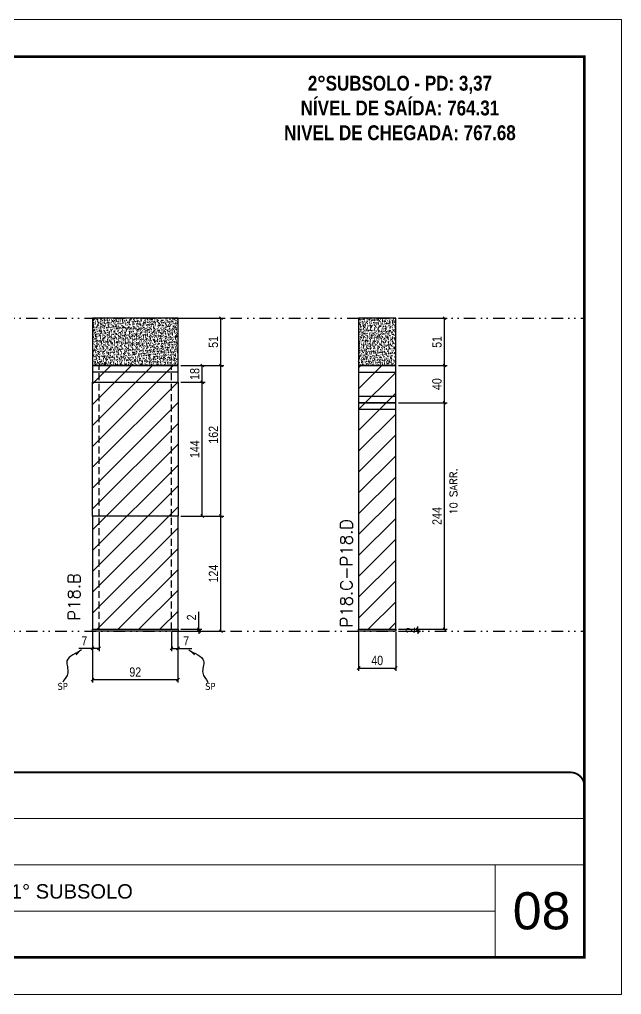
# Model space of a CAD drawing. Extents: x 1945 to 10875, y -3405 to 3369.
# Drawn here: x 7550 to 8199, y 41 to 1091 of the extents above; entities that cross this region are included whole.
import ezdxf

# ---------------------------------------------------------------- set-up
doc = ezdxf.new("R2010")
doc.units = 0
for name, pattern in [('CONTINUO', [0]), ('DASHED', [0.75, 0.5, -0.25]), ('DIVIDE2', [0.625, 0.25, -0.125, 0, -0.125, 0, -0.125]), ('HIDDEN', [0.375, 0.25, -0.125])]:
    doc.linetypes.add(name, pattern=pattern)
for name, color, linetype, lineweight in [('CARIMBO', 255, 'Continuous', 9), ('Folhas', 255, 'Continuous', 9), ('Hachura', 251, 'Continuous', 9), ('SARRAFO DE PRESSAO', 251, 'DASHED', 9), ('Texto Seção', 7, 'Continuous', 15)]:
    doc.layers.add(name, color=color, linetype=linetype, lineweight=lineweight)
for name, color, linetype in [('COTA', 241, 'Continuous'), ('NOMENCLATURA', 7, 'Continuous'), ('Nível', 160, 'Continuous'), ('Painéis', 200, 'Continuous'), ('SARR_2.2x7', 40, 'Continuous'), ('Sarrafo de Pressão', 42, 'HIDDEN'), ('texto', 7, 'Continuous')]:
    doc.layers.add(name, color=color, linetype=linetype)
doc.styles.add('ARIAL', font='arial.ttf')
doc.styles.add('COTA TECNICA', font='techl___.ttf', dxfattribs={"height": 10})
doc.styles.add('COTA TECNICA-50', font='techl___.ttf', dxfattribs={"height": 10})
doc.styles.add('REGUA-120', font='ROMANS.shx', dxfattribs={"height": 15})
doc.styles.add('ROMANC', font='techb___.ttf', dxfattribs={"height": 2.5})
doc.styles.add('ROMANS', font='romans.shx')
doc.styles.get("Standard").update_dxf_attribs({"font": 'arial.ttf'})
doc.dimstyles.new('COTA PAINEL-50', dxfattribs={"dimtxt": 10, "dimasz": 3, "dimexe": 3, "dimexo": 3, "dimgap": 3, "dimtad": 1, "dimdec": 1, "dimzin": 12, "dimdsep": 46, "dimtxsty": 'COTA TECNICA-50', "dimblk1": 'OBLIQUE', "dimblk2": 'OBLIQUE', "dimsah": 1, "dimcen": 0.9, "dimclrd": 4, "dimclre": 4, "dimclrt": 240, "dimadec": 1, "dimazin": 3, "dimtfac": 1, "dimtdec": 1, "dimtmove": 0, "dimatfit": 3, "dimfxl": 1, "dimtolj": 1, "dimtzin": 12, "dimarcsym": 0})
doc.dimstyles.new('PAINEL', dxfattribs={"dimtxt": 10, "dimasz": 3, "dimexe": 3, "dimexo": 3, "dimgap": 3, "dimtad": 1, "dimdec": 1, "dimzin": 12, "dimdsep": 46, "dimtxsty": 'COTA TECNICA', "dimblk1": 'OBLIQUE', "dimblk2": 'OBLIQUE', "dimsah": 1, "dimcen": 0.9, "dimclrd": 4, "dimclre": 4, "dimclrt": 240, "dimadec": 1, "dimazin": 3, "dimtfac": 1, "dimtdec": 1, "dimtmove": 0, "dimatfit": 3, "dimfxl": 1, "dimtolj": 1, "dimtzin": 12, "dimarcsym": 0})
doc.dimstyles.get("Standard").update_dxf_attribs({"dimtxt": 0.18, "dimasz": 0.18, "dimexe": 0.18, "dimexo": 0.0625, "dimgap": 0.09, "dimtad": 0, "dimtih": 1, "dimtoh": 1, "dimdec": 4, "dimzin": 0, "dimdsep": 46, "dimtxsty": 'Standard', "dimcen": 0.09, "dimadec": 0, "dimazin": 0, "dimtfac": 1, "dimtdec": 4, "dimtofl": 0, "dimtmove": 0, "dimatfit": 3, "dimfxl": 1, "dimtolj": 1, "dimtzin": 0, "dimarcsym": 0})

# ---------------------------------------------------------------- blocks, each defined once
blk = doc.blocks.new('9999999999')
at = {"color": 30, "linetype": 'CONTINUO'}
for p, q in [((98564.6, 34379.6), (99584, 34379.6)), ((98564.6, 34329.8), (99488, 34329.8)), ((99584, 34329.8), (99488, 34329.8)), ((99488, 34329.8), (99488, 34230.2)), ((98564.6, 34280), (99488, 34280))]:
    blk.add_line(p, q, dxfattribs=at)
at = {"color": 30, "linetype": 'CONTINUO', "const_width": 2}
blk.add_lwpolyline([(99584, 34230.2), (99584, 34414.4, 0.414214), (99569, 34429.4), (98229, 34429.4, 0.414214), (98214, 34414.4), (98214, 34245.2, 0.414214), (98229, 34230.2), (99584, 34230.2)], format="xyb", dxfattribs=at)
at = {"layer": 'Folhas'}
blk.add_lwpolyline([(98139, 34190.2), (99624, 34190.2), (99624, 35240.2), (98139, 35240.2)], close=True, dxfattribs=at)
at = {"layer": 'Folhas', "color": 30, "const_width": 3}
blk.add_lwpolyline([(98214, 34230.2), (99584, 34230.2), (99584, 35200.2), (98214, 35200.2)], close=True, dxfattribs=at)
at = {"color": 7, "linetype": 'Continuous', "ltscale": 5, "style": 'ARIAL'}
blk.add_text('TRECHO II - 1° SUBSOLO', height=15.483, dxfattribs=at).set_placement((98837.7, 34293.5))
blk = doc.blocks.new('_Oblique')
at = {"color": 0, "linetype": 'ByBlock', "lineweight": -2}
blk.add_line((-0.5, -0.5), (0.5, 0.5), dxfattribs=at)
blk = doc.blocks.new('*D264')
at = {"layer": 'COTA', "color": 4, "lineweight": -2, "transparency": 16777216}
for p, q in [((7958.5, 678.5), (8011, 678.5)), ((8008, 434.5), (8008, 678.5)), ((7958.5, 434.5), (8011, 434.5))]:
    blk.add_line(p, q, dxfattribs=at)
at = {"layer": 'Defpoints', "color": 0, "transparency": 16777216}
for p in [(7955.5, 678.5), (8008, 678.5), (7955.5, 434.5)]:
    blk.add_point(p, dxfattribs=at)
at = {"layer": 'COTA', "color": 4, "lineweight": -2, "transparency": 16777216, "xscale": 3, "yscale": 3, "zscale": 3}
for p, rotation in [((8008, 678.5), 90), ((8008, 434.5), 270)]:
    blk.add_blockref('_Oblique', p, dxfattribs=dict(at, rotation=rotation))
at = {"layer": 'COTA', "color": 240, "transparency": 16777216, "insert": (7999.9, 556.5), "char_height": 10, "attachment_point": 5, "rotation": 90, "style": 'COTA TECNICA'}
blk.add_mtext('\\A1;244', dxfattribs=at)
blk = doc.blocks.new('*D265')
at = {"layer": 'COTA', "color": 4, "lineweight": -2, "transparency": 16777216}
for p, q in [((7958.5, 769.5), (8011, 769.5)), ((8008, 718.5), (8008, 769.5)), ((7958.5, 718.5), (8011, 718.5))]:
    blk.add_line(p, q, dxfattribs=at)
at = {"layer": 'Defpoints', "color": 0, "transparency": 16777216}
for p in [(7955.5, 769.5), (8008, 769.5), (7955.5, 718.5)]:
    blk.add_point(p, dxfattribs=at)
at = {"layer": 'COTA', "color": 4, "lineweight": -2, "transparency": 16777216, "xscale": 3, "yscale": 3, "zscale": 3}
for p, rotation in [((8008, 769.5), 90), ((8008, 718.5), 270)]:
    blk.add_blockref('_Oblique', p, dxfattribs=dict(at, rotation=rotation))
at = {"layer": 'COTA', "color": 240, "transparency": 16777216, "insert": (7999.9, 744), "char_height": 10, "attachment_point": 5, "rotation": 90, "style": 'COTA TECNICA'}
blk.add_mtext('\\A1;51', dxfattribs=at)
blk = doc.blocks.new('*D266')
at = {"layer": 'COTA', "color": 4, "lineweight": -2, "transparency": 16777216}
for p, q in [((7915.5, 431.5), (7915.5, 389.8)), ((7955.5, 431.5), (7955.5, 389.8)), ((7915.5, 392.8), (7955.5, 392.8))]:
    blk.add_line(p, q, dxfattribs=at)
at = {"layer": 'Defpoints', "color": 0, "transparency": 16777216}
for p in [(7915.5, 434.5), (7955.5, 434.5), (7955.5, 392.8)]:
    blk.add_point(p, dxfattribs=at)
at = {"layer": 'COTA', "color": 4, "lineweight": -2, "transparency": 16777216, "xscale": 3, "yscale": 3, "zscale": 3, "rotation": 180}
blk.add_blockref('_Oblique', (7915.5, 392.8), dxfattribs=at)
at = {"layer": 'COTA', "color": 4, "lineweight": -2, "transparency": 16777216, "xscale": 3, "yscale": 3, "zscale": 3}
blk.add_blockref('_Oblique', (7955.5, 392.8), dxfattribs=at)
at = {"layer": 'COTA', "color": 240, "transparency": 16777216, "insert": (7935.5, 400.9), "char_height": 10, "attachment_point": 5, "style": 'COTA TECNICA'}
blk.add_mtext('\\A1;40', dxfattribs=at)
blk = doc.blocks.new('*D421')
at = {"layer": 'COTA', "color": 4, "linetype": 'ByBlock', "lineweight": -2, "transparency": 16777216}
for p, q in [((7958.5, 718.5), (8011, 718.5)), ((8008, 678.5), (8008, 718.5)), ((7958.5, 678.5), (8011, 678.5))]:
    blk.add_line(p, q, dxfattribs=at)
at = {"layer": 'Defpoints', "color": 0, "linetype": 'ByBlock', "transparency": 16777216}
for p in [(7955.5, 718.5), (8008, 718.5), (7955.5, 678.5)]:
    blk.add_point(p, dxfattribs=at)
at = {"layer": 'COTA', "color": 4, "linetype": 'ByBlock', "lineweight": -2, "transparency": 16777216, "xscale": 3, "yscale": 3, "zscale": 3}
for p, rotation in [((8008, 718.5), 90), ((8008, 678.5), 270)]:
    blk.add_blockref('_Oblique', p, dxfattribs=dict(at, rotation=rotation))
at = {"layer": 'COTA', "color": 240, "linetype": 'ByBlock', "transparency": 16777216, "insert": (7999.9, 698.5), "char_height": 10, "attachment_point": 5, "rotation": 90, "style": 'COTA TECNICA'}
blk.add_mtext('\\A1;40', dxfattribs=at)
blk = doc.blocks.new('*D267')
at = {"layer": 'COTA', "color": 4, "lineweight": -2, "transparency": 16777216}
for p, q in [((7958.5, 434.5), (7982.3, 434.5)), ((7958.5, 432.5), (7982.3, 432.5)), ((7979.3, 434.5), (7979.3, 437.5)), ((7979.3, 432.5), (7979.3, 434.5)), ((7979.3, 432.5), (7979.3, 429.5))]:
    blk.add_line(p, q, dxfattribs=at)
at = {"layer": 'Defpoints', "color": 0, "transparency": 16777216}
for p in [(7955.5, 434.5), (7955.5, 432.5), (7979.3, 434.5)]:
    blk.add_point(p, dxfattribs=at)
at = {"layer": 'COTA', "color": 4, "lineweight": -2, "transparency": 16777216, "xscale": 3, "yscale": 3, "zscale": 3}
for p, rotation in [((7979.3, 434.5), 270), ((7979.3, 432.5), 90)]:
    blk.add_blockref('_Oblique', p, dxfattribs=dict(at, rotation=rotation))
at = {"layer": 'COTA', "color": 240, "transparency": 16777216, "insert": (7971.3, 433.5), "char_height": 10, "attachment_point": 5, "rotation": 90, "style": 'COTA TECNICA-50'}
blk.add_mtext('\\A1;2', dxfattribs=at)
blk = doc.blocks.new('*D89')
at = {"layer": 'COTA', "color": 4, "lineweight": -2, "transparency": 16777216}
for p, q in [((7628.9, 431.5), (7628.9, 377.3)), ((7720.9, 431.5), (7720.9, 377.3)), ((7628.9, 380.3), (7720.9, 380.3))]:
    blk.add_line(p, q, dxfattribs=at)
at = {"layer": 'Defpoints', "color": 0, "transparency": 16777216}
for p in [(7628.9, 434.5), (7720.9, 434.5), (7720.9, 380.3)]:
    blk.add_point(p, dxfattribs=at)
at = {"layer": 'COTA', "color": 4, "lineweight": -2, "transparency": 16777216, "xscale": 3, "yscale": 3, "zscale": 3, "rotation": 180}
blk.add_blockref('_Oblique', (7628.9, 380.3), dxfattribs=at)
at = {"layer": 'COTA', "color": 4, "lineweight": -2, "transparency": 16777216, "xscale": 3, "yscale": 3, "zscale": 3}
blk.add_blockref('_Oblique', (7720.9, 380.3), dxfattribs=at)
at = {"layer": 'COTA', "color": 240, "transparency": 16777216, "insert": (7674.9, 388.4), "char_height": 10, "attachment_point": 5, "style": 'COTA TECNICA'}
blk.add_mtext('\\A1;92', dxfattribs=at)
blk = doc.blocks.new('*D90')
at = {"layer": 'COTA', "color": 4, "lineweight": -2, "transparency": 16777216}
for p, q in [((7723.9, 769.5), (7770.2, 769.5)), ((7767.2, 718.5), (7767.2, 769.5)), ((7723.9, 718.5), (7770.2, 718.5))]:
    blk.add_line(p, q, dxfattribs=at)
at = {"layer": 'Defpoints', "color": 0, "transparency": 16777216}
for p in [(7720.9, 769.5), (7767.2, 769.5), (7720.9, 718.5)]:
    blk.add_point(p, dxfattribs=at)
at = {"layer": 'COTA', "color": 4, "lineweight": -2, "transparency": 16777216, "xscale": 3, "yscale": 3, "zscale": 3}
for p, rotation in [((7767.2, 769.5), 90), ((7767.2, 718.5), 270)]:
    blk.add_blockref('_Oblique', p, dxfattribs=dict(at, rotation=rotation))
at = {"layer": 'COTA', "color": 240, "transparency": 16777216, "insert": (7759.1, 744), "char_height": 10, "attachment_point": 5, "rotation": 90, "style": 'COTA TECNICA'}
blk.add_mtext('\\A1;51', dxfattribs=at)
blk = doc.blocks.new('*D91')
at = {"layer": 'COTA', "color": 4, "lineweight": -2, "transparency": 16777216}
for p, q in [((7723.9, 556.5), (7770.2, 556.5)), ((7767.2, 432.5), (7767.2, 556.5)), ((7723.9, 432.5), (7770.2, 432.5))]:
    blk.add_line(p, q, dxfattribs=at)
at = {"layer": 'Defpoints', "color": 0, "transparency": 16777216}
for p in [(7720.9, 556.5), (7767.2, 556.5), (7720.9, 432.5)]:
    blk.add_point(p, dxfattribs=at)
at = {"layer": 'COTA', "color": 4, "lineweight": -2, "transparency": 16777216, "xscale": 3, "yscale": 3, "zscale": 3}
for p, rotation in [((7767.2, 556.5), 90), ((7767.2, 432.5), 270)]:
    blk.add_blockref('_Oblique', p, dxfattribs=dict(at, rotation=rotation))
at = {"layer": 'COTA', "color": 240, "transparency": 16777216, "insert": (7759.1, 494.5), "char_height": 10, "attachment_point": 5, "rotation": 90, "style": 'COTA TECNICA-50'}
blk.add_mtext('\\A1;124', dxfattribs=at)
blk = doc.blocks.new('*D92')
at = {"layer": 'COTA', "color": 4, "lineweight": -2, "transparency": 16777216}
for p, q in [((7743.5, 434.5), (7743.5, 453.3)), ((7723.9, 434.5), (7746.5, 434.5)), ((7723.9, 432.5), (7746.5, 432.5)), ((7743.5, 432.5), (7743.5, 434.5)), ((7743.5, 432.5), (7743.5, 429.5))]:
    blk.add_line(p, q, dxfattribs=at)
at = {"layer": 'Defpoints', "color": 0, "transparency": 16777216}
for p in [(7720.9, 434.5), (7720.9, 432.5), (7743.5, 432.5)]:
    blk.add_point(p, dxfattribs=at)
at = {"layer": 'COTA', "color": 4, "lineweight": -2, "transparency": 16777216, "xscale": 3, "yscale": 3, "zscale": 3}
for p, rotation in [((7743.5, 434.5), 270), ((7743.5, 432.5), 90)]:
    blk.add_blockref('_Oblique', p, dxfattribs=dict(at, rotation=rotation))
at = {"layer": 'COTA', "color": 240, "transparency": 16777216, "insert": (7735.5, 447.3), "char_height": 10, "attachment_point": 5, "rotation": 90, "style": 'COTA TECNICA-50'}
blk.add_mtext('\\A1;2', dxfattribs=at)
blk = doc.blocks.new('*D93')
at = {"layer": 'COTA', "color": 4, "linetype": 'ByBlock', "lineweight": -2, "transparency": 16777216}
for p, q in [((7723.9, 700.5), (7750.1, 700.5)), ((7747.1, 556.5), (7747.1, 700.5)), ((7723.9, 556.5), (7750.1, 556.5))]:
    blk.add_line(p, q, dxfattribs=at)
at = {"layer": 'Defpoints', "color": 0, "linetype": 'ByBlock', "transparency": 16777216}
for p in [(7720.9, 700.5), (7747.1, 700.5), (7720.9, 556.5)]:
    blk.add_point(p, dxfattribs=at)
at = {"layer": 'COTA', "color": 4, "linetype": 'ByBlock', "lineweight": -2, "transparency": 16777216, "xscale": 3, "yscale": 3, "zscale": 3}
for p, rotation in [((7747.1, 700.5), 90), ((7747.1, 556.5), 270)]:
    blk.add_blockref('_Oblique', p, dxfattribs=dict(at, rotation=rotation))
at = {"layer": 'COTA', "color": 240, "linetype": 'ByBlock', "transparency": 16777216, "insert": (7739, 628.5), "char_height": 10, "attachment_point": 5, "rotation": 90, "style": 'COTA TECNICA'}
blk.add_mtext('\\A1;144', dxfattribs=at)
blk = doc.blocks.new('*D94')
at = {"layer": 'COTA', "color": 4, "linetype": 'ByBlock', "lineweight": -2, "transparency": 16777216}
for p, q in [((7723.9, 718.5), (7750.1, 718.5)), ((7747.1, 700.5), (7747.1, 718.5)), ((7723.9, 700.5), (7750.1, 700.5))]:
    blk.add_line(p, q, dxfattribs=at)
at = {"layer": 'Defpoints', "color": 0, "linetype": 'ByBlock', "transparency": 16777216}
for p in [(7720.9, 718.5), (7747.1, 718.5), (7720.9, 700.5)]:
    blk.add_point(p, dxfattribs=at)
at = {"layer": 'COTA', "color": 4, "linetype": 'ByBlock', "lineweight": -2, "transparency": 16777216, "xscale": 3, "yscale": 3, "zscale": 3}
for p, rotation in [((7747.1, 718.5), 90), ((7747.1, 700.5), 270)]:
    blk.add_blockref('_Oblique', p, dxfattribs=dict(at, rotation=rotation))
at = {"layer": 'COTA', "color": 240, "linetype": 'ByBlock', "transparency": 16777216, "insert": (7739, 709.5), "char_height": 10, "attachment_point": 5, "rotation": 90, "style": 'COTA TECNICA'}
blk.add_mtext('\\A1;18', dxfattribs=at)
blk = doc.blocks.new('*D95')
at = {"layer": 'COTA', "color": 4, "lineweight": -2, "transparency": 16777216}
for p, q in [((7635.9, 431.5), (7635.9, 411)), ((7628.9, 429.5), (7628.9, 411)), ((7628.9, 414), (7614.2, 414)), ((7635.9, 414), (7628.9, 414))]:
    blk.add_line(p, q, dxfattribs=at)
at = {"layer": 'Defpoints', "color": 0, "transparency": 16777216}
for p in [(7628.9, 432.5), (7635.9, 434.5), (7628.9, 414)]:
    blk.add_point(p, dxfattribs=at)
at = {"layer": 'COTA', "color": 4, "lineweight": -2, "transparency": 16777216, "xscale": 3, "yscale": 3, "zscale": 3, "rotation": 180}
blk.add_blockref('_Oblique', (7628.9, 414), dxfattribs=at)
at = {"layer": 'COTA', "color": 4, "lineweight": -2, "transparency": 16777216, "xscale": 3, "yscale": 3, "zscale": 3}
blk.add_blockref('_Oblique', (7635.9, 414), dxfattribs=at)
at = {"layer": 'COTA', "color": 240, "transparency": 16777216, "insert": (7620.1, 422.1), "char_height": 10, "attachment_point": 5, "style": 'COTA TECNICA-50'}
blk.add_mtext('\\A1;7', dxfattribs=at)
blk = doc.blocks.new('*D96')
at = {"layer": 'COTA', "color": 4, "lineweight": -2, "transparency": 16777216}
for p, q in [((7713.9, 431.5), (7713.9, 411)), ((7720.9, 429.5), (7720.9, 411)), ((7713.9, 414), (7720.9, 414)), ((7720.9, 414), (7735.7, 414))]:
    blk.add_line(p, q, dxfattribs=at)
at = {"layer": 'Defpoints', "color": 0, "transparency": 16777216}
for p in [(7713.9, 434.5), (7720.9, 432.5), (7720.9, 414)]:
    blk.add_point(p, dxfattribs=at)
at = {"layer": 'COTA', "color": 4, "lineweight": -2, "transparency": 16777216, "xscale": 3, "yscale": 3, "zscale": 3, "rotation": 180}
blk.add_blockref('_Oblique', (7713.9, 414), dxfattribs=at)
at = {"layer": 'COTA', "color": 4, "lineweight": -2, "transparency": 16777216, "xscale": 3, "yscale": 3, "zscale": 3}
blk.add_blockref('_Oblique', (7720.9, 414), dxfattribs=at)
at = {"layer": 'COTA', "color": 240, "transparency": 16777216, "insert": (7729.8, 422.1), "char_height": 10, "attachment_point": 5, "style": 'COTA TECNICA-50'}
blk.add_mtext('\\A1;7', dxfattribs=at)
blk = doc.blocks.new('*D387')
at = {"layer": 'COTA', "color": 4, "linetype": 'ByBlock', "lineweight": -2, "transparency": 16777216}
for p, q in [((7723.9, 718.5), (7770.2, 718.5)), ((7767.2, 556.5), (7767.2, 718.5)), ((7723.9, 556.5), (7770.2, 556.5))]:
    blk.add_line(p, q, dxfattribs=at)
at = {"layer": 'Defpoints', "color": 0, "linetype": 'ByBlock', "transparency": 16777216}
for p in [(7720.9, 718.5), (7767.2, 718.5), (7720.9, 556.5)]:
    blk.add_point(p, dxfattribs=at)
at = {"layer": 'COTA', "color": 4, "linetype": 'ByBlock', "lineweight": -2, "transparency": 16777216, "xscale": 3, "yscale": 3, "zscale": 3}
for p, rotation in [((7767.2, 718.5), 90), ((7767.2, 556.5), 270)]:
    blk.add_blockref('_Oblique', p, dxfattribs=dict(at, rotation=rotation))
at = {"layer": 'COTA', "color": 240, "linetype": 'ByBlock', "transparency": 16777216, "insert": (7759.1, 644), "char_height": 10, "attachment_point": 5, "rotation": 90, "style": 'COTA TECNICA'}
blk.add_mtext('\\A1;162', dxfattribs=at)

msp = doc.modelspace()

# ---------------------------------------------------------------- hatches: boundary and pattern name
at = {"layer": 'COTA', "linetype": 'ByBlock'}
h = msp.add_hatch(dxfattribs=at)
h.set_pattern_fill('AR-CONC', color=256, scale=0.03)
h.set_pattern_definition([(50, (-123474.1453, -26119.7547), (5.46554007, -0.47817257), [0.5715, -6.2865]), (355, (-123474.145, -26119.7547), (-1.05730264, 5.73170536), [0.4572, -5.02921753]), (100.4514447, (-123473.69, -26119.7945), (4.40823741, 5.25353256), [0.48570026, -5.34270734]), (46.1842, (-123474.145, -26118.231), (8.13237123, -1.26126984), [0.85725, -9.42975]), (96.6355576, (-123473.4676, -26118.336), (7.122124, 7.42278374), [0.7285507, -8.01406824]), (351.184151, (-123474.145, -26118.231), (7.122124, 7.42278374), [0.685799, -7.54379196]), (21, (-123473.3833, -26118.6117), (4.54843174, -3.06795595), [0.5715, -6.2865]), (326, (-123473.383, -26118.6117), (1.85406085, 5.52563898), [0.4572, -5.0292]), (71.451445, (-123473.004, -26118.8674), (6.40249258, 2.45768307), [0.48570026, -5.34269813]), (37.5, (-123474.1453, -26119.7547), (0.092658098, 2.536651166), [0, -4.96824, 0, -5.1054, 0, -5.04825]), (7.5, (-123474.1453, -26119.7547), (2.004589875, 3.005417245), [0, -2.91084, 0, -4.85394, 0, -1.92405]), (327.5, (-123475.8445, -26119.7547), (4.067717855, -0.17186232), [0, -1.905, 0, -5.9436, 0, -7.8867]), (317.5, (-123476.6065, -26119.7547), (4.44387544, 0.76279473), [0, -2.4765, 0, -3.94716, 0, -5.6007])])
h.paths.add_polyline_path([(7628.94, 718.51), (7720.94, 718.51), (7720.94, 769.51), (7628.94, 769.51)])
h = msp.add_hatch(dxfattribs=at)
h.set_pattern_fill('AR-CONC', color=256, scale=0.03)
h.set_pattern_definition([(50, (-123698.542, -26085.7547), (5.46554007, -0.47817257), [0.5715, -6.2865]), (355, (-123698.542, -26085.7547), (-1.05730264, 5.73170536), [0.4572, -5.02921753]), (100.4514447, (-123698.0865, -26085.7945), (4.40823741, 5.25353256), [0.48570026, -5.34270734]), (46.1842, (-123698.542, -26084.231), (8.13237123, -1.26126984), [0.85725, -9.42975]), (96.6355576, (-123697.864, -26084.336), (7.122124, 7.42278374), [0.7285507, -8.01406824]), (351.184151, (-123698.542, -26084.231), (7.122124, 7.42278374), [0.685799, -7.54379196]), (21, (-123697.78, -26084.6117), (4.54843174, -3.06795595), [0.5715, -6.2865]), (326, (-123697.78, -26084.6117), (1.85406085, 5.52563898), [0.4572, -5.0292]), (71.451445, (-123697.401, -26084.8674), (6.40249258, 2.45768307), [0.48570026, -5.34269813]), (37.5, (-123698.542, -26085.7547), (0.092658098, 2.536651166), [0, -4.96824, 0, -5.1054, 0, -5.04825]), (7.5, (-123698.542, -26085.7547), (2.004589875, 3.005417245), [0, -2.91084, 0, -4.85394, 0, -1.92405]), (327.5, (-123700.2412, -26085.7547), (4.067717855, -0.17186232), [0, -1.905, 0, -5.9436, 0, -7.8867]), (317.5, (-123701.0032, -26085.7547), (4.44387544, 0.76279473), [0, -2.4765, 0, -3.94716, 0, -5.6007])])
h.paths.add_polyline_path([(7915.49, 718.49), (7955.49, 718.49), (7955.49, 769.51), (7915.49, 769.51)])
at = {"layer": 'Hachura', "linetype": 'ByBlock'}
h = msp.add_hatch(dxfattribs=at)
h.set_pattern_fill('ANSI31', color=256, scale=5)
h.set_pattern_definition([(45, (-127075.793, -33000.405), (-11.2253202, 11.2253202), [])])
h.paths.add_polyline_path([(7405.07, 556.51), (7313.07, 556.51), (7313.07, 434.51), (7405.07, 434.51)])
h.paths.add_polyline_path([(7405.07, 700.51), (7313.07, 700.51), (7313.07, 556.51), (7405.07, 556.51)])
h.paths.add_polyline_path([(7405.07, 718.51), (7313.07, 718.51), (7313.07, 700.51), (7405.07, 700.51)])
h.paths.add_polyline_path([(7720.94, 700.51), (7628.94, 700.51), (7628.94, 556.51), (7720.94, 556.51)])
h.paths.add_polyline_path([(7720.94, 556.51), (7628.94, 556.51), (7628.94, 434.51), (7720.94, 434.51)])
h.paths.add_polyline_path([(7720.94, 718.51), (7628.94, 718.51), (7628.94, 700.51), (7720.94, 700.51)])
h.paths.add_polyline_path([(7955.49, 678.49), (7915.49, 678.49), (7915.49, 434.51), (7955.49, 434.51)])
h.paths.add_polyline_path([(7955.49, 718.49), (7915.49, 718.49), (7915.49, 678.49), (7955.49, 678.49)])

# ---------------------------------------------------------------- linework, layer by layer
at = {"layer": 'COTA', "linetype": 'ByBlock'}
for points in [[(7628.94, 718.51), (7720.94, 718.51), (7720.94, 769.51), (7628.94, 769.51)], [(7915.49, 718.49), (7955.49, 718.49), (7955.49, 769.51), (7915.49, 769.51)]]:
    msp.add_lwpolyline(points, close=True, dxfattribs=at)
at = {"layer": 'Nível', "color": 4, "linetype": 'DIVIDE2', "ltscale": 50}
for p, q in [((7148.36, 769.51), (8158.71, 769.51)), ((7148.36, 432.51), (8158.71, 432.51))]:
    msp.add_line(p, q, dxfattribs=at)
at = {"layer": 'Painéis'}
for p, q in [((7915.49, 434.51), (7955.49, 434.51)), ((7915.49, 432.51), (7915.49, 434.51)), ((7955.49, 432.51), (7915.49, 432.51)), ((7955.49, 434.51), (7955.49, 432.51))]:
    msp.add_line(p, q, dxfattribs=at)
for points in [[(7628.94, 700.51), (7720.94, 700.51), (7720.94, 718.51), (7628.94, 718.51)], [(7915.49, 678.49), (7955.49, 678.49), (7955.49, 718.49), (7915.49, 718.49)], [(7720.94, 556.51), (7628.94, 556.51), (7628.94, 700.51), (7720.94, 700.51)], [(7915.49, 434.51), (7955.49, 434.51), (7955.49, 678.49), (7915.49, 678.49)], [(7628.94, 434.51), (7720.94, 434.51), (7720.94, 556.51), (7628.94, 556.51)], [(7628.94, 434.51), (7720.94, 434.51), (7720.94, 432.51), (7628.94, 432.51)]]:
    msp.add_lwpolyline(points, close=True, dxfattribs=at)
at = {"layer": 'SARR_2.2x7'}
for p, q in [((7720.94, 711.51), (7628.94, 711.51)), ((7915.49, 711.49), (7955.49, 711.49)), ((7915.49, 685.49), (7955.49, 685.49)), ((7915.49, 671.49), (7955.49, 671.49))]:
    msp.add_line(p, q, dxfattribs=at)
at = {"layer": 'Sarrafo de Pressão', "ltscale": 30}
for p, q in [((7635.94, 556.51), (7635.94, 718.51)), ((7713.94, 556.51), (7713.94, 718.51)), ((7635.94, 434.51), (7635.94, 556.51)), ((7713.94, 434.51), (7713.94, 556.51))]:
    msp.add_line(p, q, dxfattribs=at)

# ---------------------------------------------------------------- block references
at = {"layer": 'SARRAFO DE PRESSAO', "color": 6, "linetype": 'ByBlock'}
msp.add_blockref('9999999999', (-91425.27, -34148.98), dxfattribs=at)

# ---------------------------------------------------------------- texts
at = {"layer": 'CARIMBO', "style": 'ARIAL'}
msp.add_text('08', height=40, dxfattribs=at).set_placement((8081.57, 111.37))
at = {"layer": 'NOMENCLATURA', "color": 2, "insert": (7960.03, 1057.29), "char_height": 16, "attachment_point": 2, "style": 'ROMANC'}
msp.add_mtext_dynamic_manual_height_columns('\\P2°SUBSOLO - PD: 3,37\\PNÍVEL DE SAÍDA: 764.31\\PNIVEL DE CHEGADA: 767.68', width=300.2766, gutter_width=1, heights=[0], dxfattribs=at)
at = {"layer": 'texto', "color": 0, "char_height": 7.5, "attachment_point": 5}
for insert in [(7596.69, 373.02), (7755.72, 373.02)]:
    msp.add_mtext('{\\fTahoma|b0|i0|c0|p34;\\C4;SP}', dxfattribs=dict(at, insert=insert))
at = {"layer": 'Texto Seção', "linetype": 'Continuous', "style": 'ROMANS'}
msp.add_text('10 SARR.', height=8, rotation=90, dxfattribs=at).set_placement((8021.66, 557.79))
at = {"layer": 'Texto Seção', "char_height": 13, "width": 285.3299, "attachment_point": 7, "rotation": 90, "style": 'REGUA-120'}
for s, insert in [('P18.C-P18.D', (7908.84, 436.43)), ('P18.B', (7615.47, 443.76))]:
    msp.add_mtext(s, dxfattribs=dict(at, insert=insert))

# ---------------------------------------------------------------- dimensions: what is measured, and where the dimension line sits
at = {"layer": 'COTA'}
for base, p1, p2, picture, middle in [((7767.18, 769.51), (7720.94, 718.51), (7720.94, 769.51), '*D90', (7759.07, 744.01)), ((8007.97, 769.51), (7955.49, 718.49), (7955.49, 769.51), '*D265', (7999.86, 744)), ((8007.97, 678.49), (7955.49, 434.51), (7955.49, 678.49), '*D264', (7999.9, 556.5))]:
    dim = msp.add_linear_dim(base=base, p1=p1, p2=p2, angle=90, dimstyle='PAINEL', override={"dimarcsym": 2}, dxfattribs=at)
    dim.commit()
    dim.dimension.update_dxf_attribs({"geometry": picture, "text_midpoint": middle})
at = {"layer": 'COTA', "linetype": 'ByBlock'}
dim = msp.add_linear_dim(base=(7747.06, 718.51), p1=(7720.94, 700.51), p2=(7720.94, 718.51), angle=90, dimstyle='PAINEL', override={"dimtmove": 1}, dxfattribs=at)
dim.commit()
dim.dimension.update_dxf_attribs({"geometry": '*D94', "text_midpoint": (7747.06, 709.51), "dimtype": 160})
dim = msp.add_linear_dim(base=(7767.18, 718.51), p1=(7720.94, 556.51), p2=(7720.94, 718.51), angle=90, dimstyle='PAINEL', dxfattribs=at)
dim.commit()
dim.dimension.update_dxf_attribs({"geometry": '*D387', "text_midpoint": (7767.18, 644.01), "dimtype": 160})
for base, p1, p2, picture, middle in [((8007.97, 718.49), (7955.49, 678.49), (7955.49, 718.49), '*D421', (7999.87, 698.49)), ((7747.06, 700.51), (7720.94, 556.51), (7720.94, 700.51), '*D93', (7738.98, 628.51))]:
    dim = msp.add_linear_dim(base=base, p1=p1, p2=p2, angle=90, dimstyle='PAINEL', dxfattribs=at)
    dim.commit()
    dim.dimension.update_dxf_attribs({"geometry": picture, "text_midpoint": middle})
at = {"layer": 'COTA'}
for base, p1, p2, angle, picture, middle in [((7767.18, 556.51), (7720.94, 432.51), (7720.94, 556.51), 90, '*D91', (7759.1, 494.51)), ((7628.94, 414), (7635.94, 434.51), (7628.94, 432.51), 180, '*D95', (7620.07, 422.07))]:
    dim = msp.add_linear_dim(base=base, p1=p1, p2=p2, angle=angle, dimstyle='COTA PAINEL-50', dxfattribs=at)
    dim.commit()
    dim.dimension.update_dxf_attribs({"geometry": picture, "text_midpoint": middle})
for base, p1, p2, picture, middle in [((7743.46, 432.51), (7720.94, 434.51), (7720.94, 432.51), '*D92', (7743.46, 447.25)), ((7979.3, 434.51), (7955.49, 432.51), (7955.49, 434.51), '*D267', (7979.3, 433.51))]:
    dim = msp.add_linear_dim(base=base, p1=p1, p2=p2, angle=90, dimstyle='COTA PAINEL-50', dxfattribs=at)
    dim.commit()
    dim.dimension.update_dxf_attribs({"geometry": picture, "text_midpoint": middle, "dimtype": 160})
for base, p1, p2, picture, middle in [((7720.94, 380.33), (7628.94, 434.51), (7720.94, 434.51), '*D89', (7674.94, 388.42)), ((7955.49, 392.78), (7915.49, 434.51), (7955.49, 434.51), '*D266', (7935.49, 400.88))]:
    dim = msp.add_linear_dim(base=base, p1=p1, p2=p2, dimstyle='PAINEL', override={"dimarcsym": 2}, dxfattribs=at)
    dim.commit()
    dim.dimension.update_dxf_attribs({"geometry": picture, "text_midpoint": middle})
dim = msp.add_linear_dim(base=(7720.94, 414), p1=(7713.94, 434.51), p2=(7720.94, 432.51), dimstyle='COTA PAINEL-50', dxfattribs=at)
dim.commit()
dim.dimension.update_dxf_attribs({"geometry": '*D96', "text_midpoint": (7729.8, 422.07)})

# ---------------------------------------------------------------- leaders
at = {"layer": 'COTA', "path_type": 1}
for points in [[(7617.11, 412.33), (7601.32, 400.49), (7602.25, 387.49), (7596.7, 377.7)], [(7732.77, 412.33), (7748.55, 400.49), (7747.63, 387.49), (7753.18, 377.7)]]:
    msp.add_leader(points, dimstyle='Standard', override={"dimasz": 8}, dxfattribs=at)

doc.saveas('drawing.dxf')
